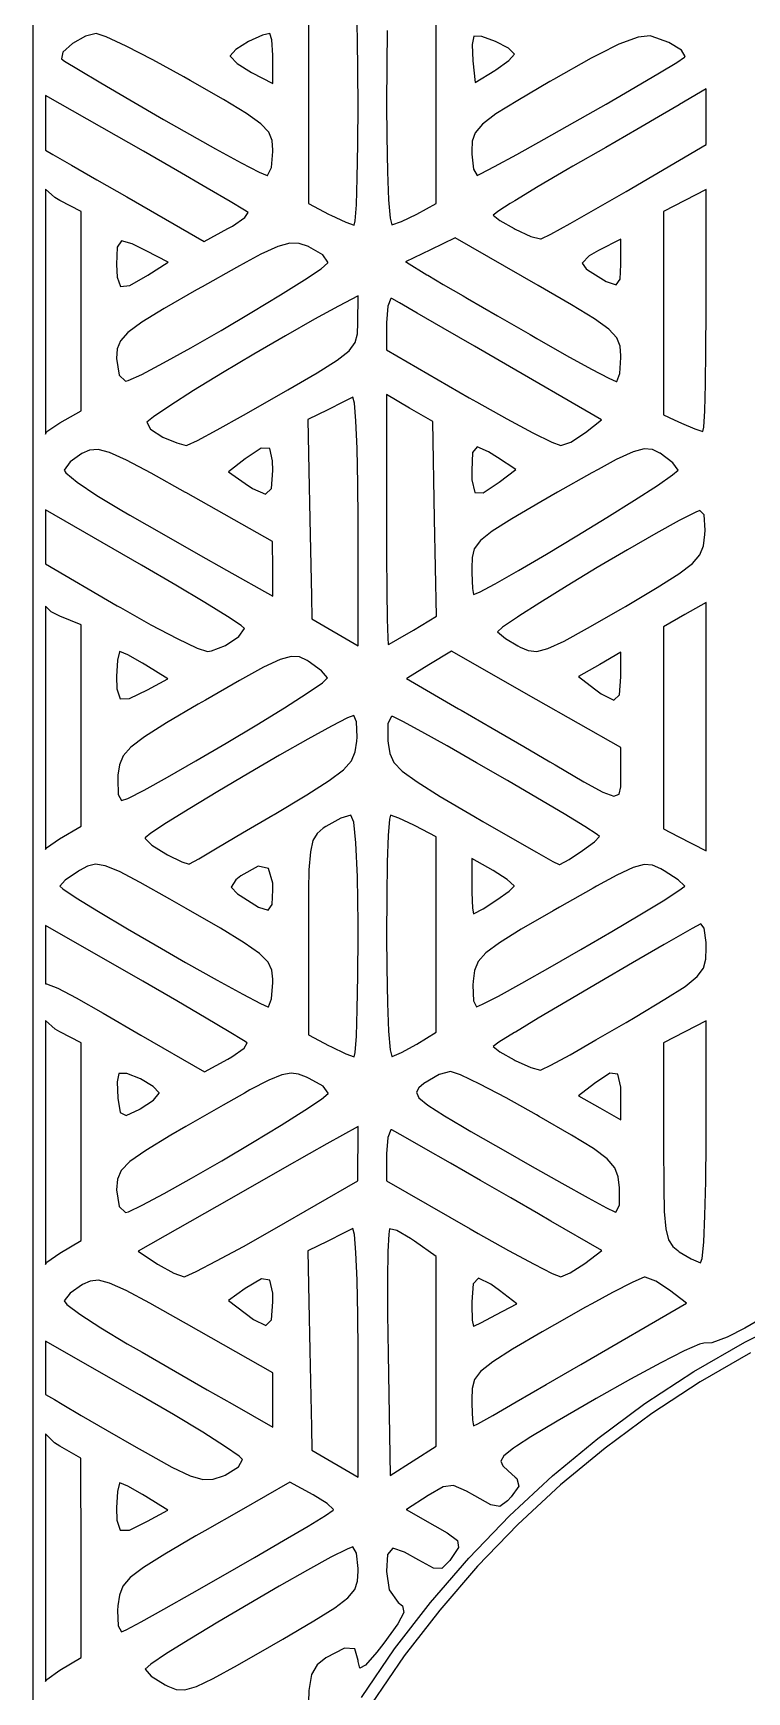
# Model space of a CAD drawing. Extents: x 19 to 403, y -177 to -75.
# Drawn here: x 156.62 to 165.21, y -151.01 to -131.05 of the extents above; entities that cross this region are included whole.
import ezdxf

# ---------------------------------------------------------------- set-up
doc = ezdxf.new("R2010")
doc.units = 0
doc.layers.add('BLACK', color=7, linetype='CONTINUOUS')

msp = doc.modelspace()

# ---------------------------------------------------------------- linework, layer by layer
at = {"layer": 'BLACK', "linetype": 'CONTINUOUS'}
for p, q in [((156.616, -177.009), (156.616, -81.759)), ((159.93, -130.712), (159.93, -133.098)), ((160.521, -131.096), (160.51, -130.756)), ((161.469, -133.097), (161.469, -130.712)), ((157.248, -131.082), (157.088, -131.17)), ((157.374, -131.052), (157.248, -131.082)), ((157.497, -131.092), (157.374, -131.052)), ((157.735, -131.202), (157.497, -131.092)), ((159.21, -131.148), (159.056, -131.244)), ((159.376, -131.071), (159.21, -131.148)), ((159.464, -131.05), (159.376, -131.071)), ((159.489, -131.125), (159.464, -131.05)), ((159.502, -131.31), (159.489, -131.125)), ((160.527, -131.523), (160.521, -131.096)), ((160.88, -131.016), (160.873, -131.428)), ((161.922, -131.081), (161.904, -131.184)), ((161.923, -131.081), (161.922, -131.081)), ((162.018, -131.085), (161.923, -131.081)), ((162.182, -131.145), (162.018, -131.085)), ((162.338, -131.228), (162.182, -131.145)), ((163.9, -131.094), (163.67, -131.18)), ((164.045, -131.08), (163.9, -131.094)), ((164.057, -131.083), (164.045, -131.08)), ((164.27, -131.16), (164.057, -131.083)), ((156.972, -131.275), (156.958, -131.356)), ((156.958, -131.356), (156.995, -131.382)), ((157.088, -131.17), (156.972, -131.275)), ((158.057, -131.367), (157.735, -131.202)), ((159.056, -131.244), (158.989, -131.318)), ((158.989, -131.318), (158.99, -131.324)), ((158.99, -131.324), (159.072, -131.412)), ((159.502, -131.351), (159.502, -131.31)), ((159.502, -131.653), (159.502, -131.351)), ((161.904, -131.184), (161.912, -131.379)), ((162.41, -131.299), (162.338, -131.228)), ((162.345, -131.376), (162.41, -131.3)), ((162.41, -131.3), (162.41, -131.299)), ((163.337, -131.347), (162.881, -131.603)), ((163.43, -131.3), (163.337, -131.347)), ((163.67, -131.18), (163.43, -131.3)), ((164.422, -131.252), (164.27, -131.16)), ((164.367, -131.399), (164.46, -131.337)), ((164.466, -131.328), (164.422, -131.252)), ((164.46, -131.337), (164.466, -131.328)), ((156.995, -131.382), (157.16, -131.484)), ((157.16, -131.484), (157.431, -131.645)), ((158.429, -131.571), (158.057, -131.367)), ((159.072, -131.412), (159.246, -131.52)), ((159.246, -131.52), (159.502, -131.653)), ((160.529, -131.905), (160.527, -131.523)), ((160.873, -131.428), (160.871, -131.905)), ((161.912, -131.379), (161.94, -131.639)), ((161.94, -131.639), (162.175, -131.496)), ((162.175, -131.496), (162.187, -131.488)), ((162.187, -131.488), (162.345, -131.376)), ((163.863, -131.698), (164.158, -131.525)), ((164.158, -131.525), (164.367, -131.399)), ((157.431, -131.645), (157.781, -131.85)), ((158.508, -131.615), (158.429, -131.571)), ((158.909, -131.846), (158.508, -131.615)), ((162.837, -131.629), (162.452, -131.855)), ((162.881, -131.603), (162.837, -131.629)), ((163.514, -131.9), (163.863, -131.698)), ((164.719, -131.717), (164.398, -131.906)), ((164.719, -132.385), (164.719, -131.717)), ((157.944, -132.468), (156.766, -131.796)), ((156.766, -131.796), (156.766, -132.456)), ((157.781, -131.85), (158.185, -132.084)), ((159.185, -132.013), (158.909, -131.846)), ((160.526, -132.382), (160.529, -131.905)), ((160.871, -131.905), (160.873, -132.287)), ((162.452, -131.855), (162.189, -132.019)), ((163.139, -132.113), (163.514, -131.9)), ((164.395, -131.909), (164.193, -132.027)), ((164.398, -131.906), (164.395, -131.909)), ((158.185, -132.084), (158.434, -132.226)), ((159.359, -132.137), (159.185, -132.013)), ((159.454, -132.239), (159.359, -132.137)), ((162.026, -132.142), (161.939, -132.244)), ((162.189, -132.019), (162.026, -132.142)), ((162.77, -132.322), (163.139, -132.113)), ((164.193, -132.027), (163.885, -132.205)), ((158.434, -132.226), (158.811, -132.438)), ((159.494, -132.339), (159.454, -132.239)), ((159.502, -132.456), (159.494, -132.339)), ((160.873, -132.287), (160.882, -132.714)), ((161.903, -132.345), (161.897, -132.467)), ((161.939, -132.244), (161.903, -132.345)), ((162.438, -132.507), (162.77, -132.322)), ((163.885, -132.205), (163.512, -132.421)), ((156.766, -132.456), (156.854, -132.507)), ((156.854, -132.507), (157.076, -132.634)), ((158.355, -132.703), (157.944, -132.468)), ((158.811, -132.438), (159.121, -132.607)), ((159.484, -132.665), (159.502, -132.471)), ((159.502, -132.471), (159.502, -132.456)), ((160.519, -132.793), (160.526, -132.382)), ((161.897, -132.467), (161.897, -132.501)), ((161.897, -132.501), (161.918, -132.684)), ((162.172, -132.652), (162.438, -132.507)), ((163.512, -132.421), (163.116, -132.649)), ((163.757, -132.951), (164.719, -132.385)), ((157.076, -132.634), (157.383, -132.81)), ((158.712, -132.91), (158.355, -132.703)), ((159.121, -132.607), (159.337, -132.719)), ((159.337, -132.719), (159.432, -132.76)), ((159.439, -132.758), (159.484, -132.665)), ((160.882, -132.714), (160.896, -133.052)), ((161.918, -132.684), (161.961, -132.758)), ((161.961, -132.758), (162.004, -132.74)), ((162.004, -132.74), (162.172, -132.652)), ((163.048, -132.688), (162.698, -132.892)), ((163.116, -132.649), (163.048, -132.688)), ((156.877, -133.026), (156.766, -132.922)), ((156.766, -132.922), (156.766, -135.871)), ((157.383, -132.81), (157.743, -133.016)), ((158.99, -133.072), (158.712, -132.91)), ((159.432, -132.76), (159.439, -132.758)), ((160.508, -133.111), (160.519, -132.793)), ((162.698, -132.892), (162.414, -133.063)), ((163.393, -133.162), (163.757, -132.951)), ((164.719, -132.927), (164.463, -133.059)), ((164.719, -134.383), (164.719, -132.927)), ((156.937, -133.059), (156.877, -133.026)), ((157.193, -133.192), (156.937, -133.059)), ((157.743, -133.016), (158.677, -133.552)), ((159.162, -133.175), (158.99, -133.072)), ((159.93, -133.098), (160.182, -133.228)), ((160.494, -133.307), (160.508, -133.111)), ((160.896, -133.052), (160.914, -133.275)), ((161.234, -133.224), (161.469, -133.097)), ((162.36, -133.097), (162.223, -133.183)), ((162.414, -133.063), (162.36, -133.097)), ((164.463, -133.059), (164.206, -133.192)), ((157.193, -135.59), (157.193, -133.192)), ((159.016, -133.369), (159.166, -133.266)), ((159.206, -133.205), (159.162, -133.175)), ((159.166, -133.266), (159.206, -133.205)), ((160.182, -133.228), (160.199, -133.237)), ((160.199, -133.237), (160.381, -133.323)), ((160.381, -133.323), (160.482, -133.359)), ((160.482, -133.359), (160.494, -133.307)), ((160.914, -133.275), (160.935, -133.355)), ((160.935, -133.355), (161.05, -133.315)), ((161.05, -133.315), (161.234, -133.224)), ((162.223, -133.183), (162.153, -133.235)), ((162.153, -133.235), (162.154, -133.238)), ((162.154, -133.238), (162.235, -133.302)), ((162.235, -133.302), (162.406, -133.399)), ((162.851, -133.464), (163.081, -133.339)), ((163.081, -133.339), (163.393, -133.162)), ((164.206, -133.192), (164.206, -135.64)), ((157.678, -133.547), (157.628, -133.623)), ((157.81, -133.582), (157.678, -133.547)), ((158.677, -133.552), (158.962, -133.399)), ((158.962, -133.399), (159.016, -133.369)), ((160.935, -133.355), (160.935, -133.355)), ((161.699, -133.511), (161.399, -133.654)), ((162.696, -134.083), (161.699, -133.511)), ((162.406, -133.399), (162.42, -133.406)), ((162.42, -133.406), (162.61, -133.492)), ((162.61, -133.492), (162.726, -133.523)), ((162.726, -133.523), (162.733, -133.521)), ((162.733, -133.521), (162.851, -133.464)), ((163.693, -133.525), (163.424, -133.664)), ((163.693, -133.83), (163.693, -133.525)), ((157.628, -133.623), (157.621, -133.829)), ((157.978, -133.666), (157.81, -133.582)), ((158.24, -133.802), (157.978, -133.666)), ((159.358, -133.707), (159.182, -133.802)), ((159.563, -133.614), (159.358, -133.707)), ((159.707, -133.575), (159.563, -133.614)), ((159.82, -133.579), (159.707, -133.575)), ((159.93, -133.615), (159.82, -133.579)), ((159.937, -133.618), (159.93, -133.615)), ((160.104, -133.714), (159.937, -133.618)), ((160.166, -133.804), (160.104, -133.714)), ((161.399, -133.654), (161.099, -133.797)), ((163.31, -133.728), (163.226, -133.813)), ((163.424, -133.664), (163.31, -133.728)), ((157.621, -133.829), (157.626, -133.985)), ((157.995, -133.959), (158.24, -133.802)), ((159.064, -133.865), (158.651, -134.098)), ((159.182, -133.802), (159.064, -133.865)), ((159.883, -134.016), (160.083, -133.881)), ((160.083, -133.881), (160.164, -133.81)), ((160.164, -133.81), (160.166, -133.804)), ((161.099, -133.797), (161.111, -133.804)), ((161.111, -133.804), (161.357, -133.954)), ((163.226, -133.813), (163.274, -133.883)), ((163.274, -133.883), (163.29, -133.894)), ((163.29, -133.894), (163.516, -134.037)), ((163.684, -134.009), (163.693, -133.83)), ((157.626, -133.985), (157.667, -134.097)), ((157.667, -134.097), (157.779, -134.085)), ((157.779, -134.085), (157.995, -133.959)), ((158.583, -134.136), (158.192, -134.361)), ((158.651, -134.098), (158.583, -134.136)), ((159.596, -134.197), (159.883, -134.016)), ((161.357, -133.954), (161.369, -133.961)), ((161.369, -133.961), (161.554, -134.07)), ((161.554, -134.07), (161.793, -134.209)), ((163.098, -134.316), (162.696, -134.083)), ((163.516, -134.037), (163.636, -134.076)), ((163.636, -134.076), (163.684, -134.009)), ((159.251, -134.406), (159.596, -134.197)), ((160.293, -134.332), (160.005, -134.489)), ((160.529, -134.209), (160.293, -134.332)), ((160.527, -134.532), (160.529, -134.209)), ((160.885, -134.333), (160.871, -134.531)), ((160.921, -134.24), (160.885, -134.333)), ((160.935, -134.24), (160.921, -134.24)), ((161.027, -134.293), (160.935, -134.24)), ((161.241, -134.416), (161.027, -134.293)), ((161.793, -134.209), (161.846, -134.24)), ((161.846, -134.24), (162.207, -134.449)), ((163.374, -134.485), (163.098, -134.316)), ((157.925, -134.525), (157.757, -134.648)), ((158.192, -134.361), (157.925, -134.525)), ((158.88, -134.624), (159.251, -134.406)), ((160.005, -134.489), (159.653, -134.688)), ((160.523, -134.664), (160.527, -134.532)), ((160.871, -134.531), (160.871, -134.858)), ((161.551, -134.596), (161.241, -134.416)), ((162.207, -134.449), (162.599, -134.675)), ((163.548, -134.61), (163.374, -134.485)), ((164.717, -134.86), (164.719, -134.383)), ((157.666, -134.749), (157.628, -134.847)), ((157.757, -134.648), (157.666, -134.749)), ((158.515, -134.833), (158.88, -134.624)), ((159.653, -134.688), (159.274, -134.91)), ((160.495, -134.769), (160.523, -134.664)), ((161.931, -134.815), (161.551, -134.596)), ((162.599, -134.675), (162.68, -134.722)), ((162.68, -134.722), (163.039, -134.925)), ((163.643, -134.712), (163.548, -134.61)), ((163.684, -134.812), (163.643, -134.712)), ((157.628, -134.847), (157.621, -134.962)), ((158.185, -135.016), (158.515, -134.833)), ((159.274, -134.91), (158.896, -135.136)), ((160.275, -134.983), (160.42, -134.869)), ((160.42, -134.869), (160.495, -134.769)), ((160.871, -134.858), (161.867, -135.434)), ((162.229, -134.987), (161.931, -134.815)), ((163.039, -134.925), (163.338, -135.089)), ((163.679, -135.143), (163.693, -134.948)), ((163.693, -134.929), (163.684, -134.812)), ((163.693, -134.948), (163.693, -134.929)), ((164.711, -135.272), (164.717, -134.86)), ((157.621, -134.962), (157.65, -135.162)), ((157.923, -135.153), (158.185, -135.016)), ((158.896, -135.136), (158.548, -135.349)), ((159.682, -135.341), (160.037, -135.133)), ((160.037, -135.133), (160.275, -134.983)), ((163.459, -135.699), (162.229, -134.987)), ((163.338, -135.089), (163.547, -135.2)), ((163.644, -135.238), (163.679, -135.143)), ((157.65, -135.162), (157.728, -135.236)), ((157.728, -135.236), (157.759, -135.228)), ((157.759, -135.228), (157.923, -135.153)), ((158.548, -135.349), (158.261, -135.53)), ((159.522, -135.432), (159.682, -135.341)), ((163.547, -135.2), (163.638, -135.24)), ((163.638, -135.24), (163.644, -135.238)), ((164.702, -135.59), (164.711, -135.272)), ((158.261, -135.53), (158.064, -135.663)), ((159.15, -135.644), (159.522, -135.432)), ((160.351, -135.485), (160.163, -135.578)), ((160.464, -135.428), (160.351, -135.485)), ((160.485, -135.499), (160.464, -135.428)), ((160.503, -135.714), (160.485, -135.499)), ((161.149, -135.558), (160.871, -135.395)), ((160.871, -135.395), (160.871, -136.9)), ((161.867, -135.434), (161.954, -135.484)), ((161.954, -135.484), (162.321, -135.69)), ((156.782, -135.842), (156.937, -135.736)), ((156.937, -135.736), (157.193, -135.59)), ((158.064, -135.663), (157.985, -135.728)), ((157.985, -135.728), (158.028, -135.812)), ((158.831, -135.82), (159.15, -135.644)), ((160.163, -135.578), (159.925, -135.697)), ((159.925, -135.697), (159.937, -136.309)), ((160.517, -136.047), (160.503, -135.714)), ((161.427, -135.72), (161.149, -135.558)), ((161.45, -136.891), (161.427, -135.72)), ((162.321, -135.69), (162.633, -135.857)), ((163.267, -135.854), (163.459, -135.699)), ((164.206, -135.64), (164.334, -135.699)), ((164.334, -135.699), (164.424, -135.74)), ((164.424, -135.74), (164.583, -135.807)), ((164.691, -135.787), (164.702, -135.59)), ((156.766, -135.871), (156.782, -135.842)), ((158.028, -135.812), (158.178, -135.91)), ((158.178, -135.91), (158.344, -135.977)), ((158.469, -136.007), (158.594, -135.947)), ((158.594, -135.947), (158.831, -135.82)), ((162.633, -135.857), (162.86, -135.969)), ((163.092, -135.968), (163.267, -135.854)), ((164.583, -135.807), (164.68, -135.839)), ((164.68, -135.839), (164.691, -135.787)), ((157.204, -136.106), (157.061, -136.207)), ((157.296, -136.064), (157.204, -136.106)), ((157.398, -136.057), (157.296, -136.064)), ((157.536, -136.094), (157.398, -136.057)), ((157.739, -136.185), (157.536, -136.094)), ((158.344, -135.977), (158.459, -136.009)), ((158.459, -136.009), (158.469, -136.007)), ((159.363, -136.041), (159.17, -136.17)), ((159.464, -136.044), (159.363, -136.041)), ((159.499, -136.192), (159.464, -136.044)), ((160.526, -136.472), (160.517, -136.047)), ((161.907, -136.094), (161.897, -136.309)), ((161.961, -136.025), (161.907, -136.094)), ((162.099, -136.084), (161.961, -136.025)), ((162.207, -136.153), (162.099, -136.084)), ((162.86, -135.969), (162.969, -136.01)), ((162.969, -136.01), (163.092, -135.968)), ((163.839, -136.086), (163.637, -136.179)), ((163.975, -136.049), (163.839, -136.086)), ((164.074, -136.057), (163.975, -136.049)), ((164.163, -136.1), (164.074, -136.057)), ((164.166, -136.101), (164.163, -136.1)), ((164.32, -136.219), (164.166, -136.101)), ((157.061, -136.207), (156.988, -136.305)), ((156.988, -136.305), (157.009, -136.339)), ((157.009, -136.339), (157.146, -136.45)), ((158.035, -136.342), (157.739, -136.185)), ((158.451, -136.574), (158.035, -136.342)), ((159.17, -136.17), (158.967, -136.327)), ((158.967, -136.327), (159.168, -136.468)), ((159.485, -136.528), (159.502, -136.309)), ((159.502, -136.309), (159.499, -136.192)), ((159.937, -136.309), (159.949, -136.897)), ((161.897, -136.309), (161.899, -136.422)), ((162.426, -136.296), (162.207, -136.153)), ((162.226, -136.451), (162.426, -136.296)), ((163.344, -136.337), (162.931, -136.572)), ((163.419, -136.296), (163.344, -136.337)), ((163.637, -136.179), (163.419, -136.296)), ((164.316, -136.363), (164.382, -136.305)), ((164.382, -136.305), (164.32, -136.219)), ((157.146, -136.45), (157.381, -136.609)), ((159.168, -136.468), (159.258, -136.528)), ((159.258, -136.528), (159.414, -136.596)), ((159.414, -136.596), (159.485, -136.528)), ((160.529, -136.909), (160.526, -136.472)), ((161.899, -136.422), (161.935, -136.573)), ((162.034, -136.578), (162.226, -136.451)), ((163.858, -136.666), (164.132, -136.49)), ((164.132, -136.49), (164.316, -136.363)), ((157.381, -136.609), (157.685, -136.792)), ((158.454, -136.576), (158.451, -136.574)), ((159.497, -137.164), (158.454, -136.576)), ((161.935, -136.573), (162.034, -136.578)), ((162.728, -136.688), (162.378, -136.892)), ((162.931, -136.572), (162.728, -136.688)), ((163.525, -136.875), (163.858, -136.666)), ((157.921, -137.45), (156.766, -136.785)), ((156.766, -136.785), (156.766, -137.434)), ((157.685, -136.792), (157.78, -136.847)), ((157.78, -136.847), (158.189, -137.081)), ((159.949, -136.897), (159.967, -137.821)), ((160.529, -138.42), (160.529, -136.909)), ((160.871, -136.9), (160.871, -137.327)), ((161.474, -138.062), (161.45, -136.891)), ((162.378, -136.892), (162.144, -137.041)), ((163.161, -137.098), (163.525, -136.875)), ((164.395, -136.913), (164.112, -137.069)), ((164.594, -136.813), (164.395, -136.913)), ((164.645, -136.792), (164.594, -136.813)), ((164.696, -136.845), (164.645, -136.792)), ((164.707, -137.029), (164.696, -136.845)), ((158.189, -137.081), (158.603, -137.316)), ((162.144, -137.041), (162.001, -137.154)), ((162.796, -137.317), (163.161, -137.098)), ((164.112, -137.069), (163.773, -137.263)), ((164.686, -137.215), (164.703, -137.082)), ((164.703, -137.082), (164.707, -137.029)), ((158.603, -137.316), (158.946, -137.51)), ((159.5, -137.492), (159.497, -137.164)), ((160.871, -137.327), (160.874, -137.758)), ((161.928, -137.252), (161.901, -137.356)), ((162.001, -137.154), (161.928, -137.252)), ((162.46, -137.515), (162.796, -137.317)), ((163.773, -137.263), (163.407, -137.478)), ((164.554, -137.43), (164.644, -137.324)), ((164.644, -137.324), (164.686, -137.215)), ((156.766, -137.434), (157.626, -137.937)), ((158.332, -137.689), (157.921, -137.45)), ((158.946, -137.51), (159.502, -137.821)), ((159.502, -137.821), (159.5, -137.492)), ((161.901, -137.356), (161.897, -137.485)), ((161.897, -137.485), (161.897, -137.543)), ((161.897, -137.543), (161.905, -137.73)), ((162.181, -137.674), (162.46, -137.515)), ((163.407, -137.478), (163.045, -137.697)), ((164.39, -137.555), (164.554, -137.43)), ((158.685, -137.9), (158.332, -137.689)), ((161.905, -137.73), (161.918, -137.804)), ((161.989, -137.776), (162.181, -137.674)), ((163.045, -137.697), (162.715, -137.901)), ((163.747, -137.946), (164.129, -137.72)), ((164.129, -137.72), (164.39, -137.555)), ((156.831, -138.012), (156.766, -137.944)), ((156.766, -137.944), (156.766, -140.871)), ((157.626, -137.937), (157.666, -137.96)), ((158.956, -138.067), (158.685, -137.9)), ((159.967, -137.821), (159.973, -138.096)), ((160.874, -137.758), (160.879, -138.099)), ((161.918, -137.804), (161.989, -137.776)), ((162.715, -137.901), (162.464, -138.062)), ((164.719, -137.899), (164.463, -138.045)), ((164.719, -140.889), (164.719, -137.899)), ((156.937, -138.062), (156.831, -138.012)), ((157.193, -138.169), (156.937, -138.062)), ((157.666, -137.96), (158.032, -138.167)), ((159.121, -138.176), (158.956, -138.067)), ((159.973, -138.096), (160.529, -138.42)), ((160.879, -138.099), (160.885, -138.323)), ((161.194, -138.233), (161.474, -138.062)), ((162.446, -138.074), (162.267, -138.197)), ((162.464, -138.062), (162.446, -138.074)), ((163.292, -138.209), (163.693, -137.977)), ((163.693, -137.977), (163.747, -137.946)), ((164.463, -138.045), (164.207, -138.191)), ((157.193, -140.591), (157.193, -138.169)), ((158.032, -138.167), (158.351, -138.334)), ((158.351, -138.334), (158.59, -138.447)), ((158.934, -138.415), (159.091, -138.309)), ((159.091, -138.309), (159.16, -138.21)), ((159.16, -138.21), (159.121, -138.176)), ((160.885, -138.323), (160.892, -138.404)), ((160.901, -138.401), (161.009, -138.342)), ((161.009, -138.342), (161.194, -138.233)), ((162.267, -138.197), (162.209, -138.253)), ((162.209, -138.253), (162.302, -138.332)), ((162.302, -138.332), (162.453, -138.42)), ((163.009, -138.364), (163.292, -138.209)), ((164.207, -138.191), (164.207, -138.498)), ((157.656, -138.493), (157.631, -138.591)), ((157.661, -138.49), (157.656, -138.493)), ((157.754, -138.53), (157.661, -138.49)), ((157.931, -138.629), (157.754, -138.53)), ((158.59, -138.447), (158.716, -138.487)), ((158.716, -138.487), (158.762, -138.482)), ((158.762, -138.482), (158.934, -138.415)), ((160.892, -138.404), (160.901, -138.401)), ((161.652, -138.485), (161.381, -138.65)), ((162.672, -139.065), (161.652, -138.485)), ((162.453, -138.42), (162.48, -138.436)), ((162.48, -138.436), (162.576, -138.476)), ((162.576, -138.476), (162.68, -138.487)), ((162.68, -138.487), (162.815, -138.453)), ((162.815, -138.453), (163.009, -138.364)), ((163.693, -138.498), (163.438, -138.644)), ((163.693, -138.793), (163.693, -138.498)), ((164.207, -138.498), (164.206, -139.968)), ((157.631, -138.591), (157.621, -138.789)), ((157.971, -138.653), (157.931, -138.629)), ((158.239, -138.816), (157.971, -138.653)), ((159.39, -138.677), (159.137, -138.816)), ((159.589, -138.584), (159.39, -138.677)), ((159.724, -138.547), (159.589, -138.584)), ((159.823, -138.554), (159.724, -138.547)), ((159.914, -138.597), (159.823, -138.554)), ((159.928, -138.605), (159.914, -138.597)), ((160.088, -138.72), (159.928, -138.605)), ((160.161, -138.804), (160.088, -138.72)), ((161.381, -138.65), (161.128, -138.804)), ((163.438, -138.644), (163.182, -138.789)), ((157.621, -138.789), (157.625, -138.936)), ((157.625, -138.936), (157.664, -139.057)), ((157.994, -138.949), (158.239, -138.816)), ((159.1, -138.837), (158.69, -139.073)), ((159.137, -138.816), (159.1, -138.837)), ((159.915, -138.99), (160.098, -138.864)), ((160.098, -138.864), (160.161, -138.804)), ((161.128, -138.804), (161.11, -138.815)), ((161.11, -138.815), (161.739, -139.177)), ((163.182, -138.789), (163.374, -138.937)), ((163.374, -138.937), (163.455, -138.998)), ((163.676, -139.01), (163.693, -138.793)), ((157.664, -139.057), (157.775, -139.056)), ((157.775, -139.056), (157.994, -138.949)), ((158.604, -139.123), (158.221, -139.349)), ((158.69, -139.073), (158.604, -139.123)), ((159.642, -139.165), (159.915, -138.99)), ((163.691, -139.645), (162.672, -139.065)), ((163.455, -138.998), (163.606, -139.074)), ((163.606, -139.074), (163.676, -139.01)), ((159.308, -139.371), (159.642, -139.165)), ((160.403, -139.288), (160.208, -139.388)), ((160.477, -139.26), (160.403, -139.288)), ((160.511, -139.335), (160.477, -139.26)), ((160.516, -139.52), (160.511, -139.335)), ((160.931, -139.271), (160.888, -139.355)), ((160.945, -139.272), (160.931, -139.271)), ((161.066, -139.331), (160.945, -139.272)), ((161.295, -139.454), (161.066, -139.331)), ((161.739, -139.177), (161.769, -139.194)), ((161.769, -139.194), (162.143, -139.411)), ((157.957, -139.514), (157.791, -139.64)), ((158.221, -139.349), (157.957, -139.514)), ((158.942, -139.59), (159.308, -139.371)), ((160.208, -139.388), (159.924, -139.544)), ((160.512, -139.568), (160.516, -139.52)), ((160.887, -139.52), (160.886, -139.562)), ((160.888, -139.355), (160.887, -139.52)), ((161.601, -139.625), (161.295, -139.454)), ((162.143, -139.411), (162.525, -139.633)), ((157.791, -139.64), (157.698, -139.745)), ((158.575, -139.806), (158.942, -139.59)), ((159.582, -139.738), (159.211, -139.954)), ((159.924, -139.544), (159.582, -139.738)), ((160.449, -139.805), (160.494, -139.697)), ((160.494, -139.697), (160.512, -139.568)), ((160.886, -139.562), (160.889, -139.592)), ((160.889, -139.592), (160.909, -139.717)), ((160.909, -139.717), (160.958, -139.823)), ((161.955, -139.827), (161.601, -139.625)), ((162.525, -139.633), (162.838, -139.816)), ((163.692, -139.968), (163.691, -139.645)), ((157.654, -139.851), (157.637, -139.978)), ((157.698, -139.745), (157.654, -139.851)), ((158.235, -140.001), (158.575, -139.806)), ((160.182, -140.042), (160.353, -139.913)), ((160.353, -139.913), (160.449, -139.805)), ((160.958, -139.823), (161.06, -139.93)), ((161.06, -139.93), (161.239, -140.059)), ((162.328, -140.042), (161.955, -139.827)), ((162.838, -139.816), (162.901, -139.854)), ((162.901, -139.854), (163.248, -140.057)), ((157.637, -139.978), (157.634, -140.027)), ((157.634, -140.027), (157.641, -140.21)), ((157.952, -140.157), (158.235, -140.001)), ((159.211, -139.954), (158.841, -140.172)), ((159.911, -140.214), (160.182, -140.042)), ((161.239, -140.059), (161.518, -140.232)), ((162.689, -140.253), (162.328, -140.042)), ((163.248, -140.057), (163.476, -140.181)), ((163.672, -140.207), (163.691, -140.119)), ((163.691, -140.119), (163.692, -139.968)), ((164.206, -139.968), (164.206, -140.624)), ((157.641, -140.21), (157.68, -140.283)), ((157.68, -140.283), (157.755, -140.256)), ((157.755, -140.256), (157.952, -140.157)), ((158.841, -140.172), (158.502, -140.377)), ((159.517, -140.449), (159.911, -140.214)), ((161.518, -140.232), (161.922, -140.469)), ((163.009, -140.443), (162.689, -140.253)), ((163.476, -140.181), (163.608, -140.229)), ((163.608, -140.229), (163.672, -140.207)), ((158.502, -140.377), (158.222, -140.55)), ((159.138, -140.672), (159.502, -140.458)), ((159.502, -140.458), (159.517, -140.449)), ((160.321, -140.495), (160.141, -140.595)), ((160.44, -140.457), (160.321, -140.495)), ((160.476, -140.541), (160.44, -140.457)), ((160.905, -140.508), (160.891, -140.705)), ((160.918, -140.457), (160.905, -140.508)), ((161.019, -140.493), (160.918, -140.457)), ((161.2, -140.579), (161.019, -140.493)), ((161.922, -140.469), (162.032, -140.533)), ((162.032, -140.533), (162.387, -140.738)), ((163.259, -140.595), (163.009, -140.443)), ((156.932, -140.745), (157.193, -140.591)), ((158.033, -140.674), (157.963, -140.733)), ((157.963, -140.733), (157.964, -140.738)), ((157.964, -140.738), (158.043, -140.82)), ((158.222, -140.55), (158.033, -140.674)), ((158.831, -140.852), (159.138, -140.672)), ((160.035, -140.677), (159.985, -140.762)), ((160.11, -140.616), (160.035, -140.677)), ((160.141, -140.595), (160.11, -140.616)), ((160.503, -140.791), (160.476, -140.541)), ((160.891, -140.705), (160.88, -141.022)), ((161.217, -140.587), (161.2, -140.579)), ((161.469, -140.718), (161.217, -140.587)), ((161.469, -143.069), (161.469, -140.718)), ((162.387, -140.738), (162.676, -140.903)), ((163.407, -140.691), (163.259, -140.595)), ((163.374, -140.778), (163.436, -140.715)), ((163.436, -140.715), (163.407, -140.691)), ((164.206, -140.624), (164.383, -140.715)), ((164.383, -140.715), (164.719, -140.889)), ((156.766, -140.871), (156.778, -140.852)), ((156.778, -140.852), (156.932, -140.745)), ((158.043, -140.82), (158.215, -140.925)), ((158.215, -140.925), (158.235, -140.935)), ((158.235, -140.935), (158.408, -141.018)), ((158.609, -140.982), (158.831, -140.852)), ((159.954, -140.898), (159.937, -141.117)), ((159.985, -140.762), (159.954, -140.898)), ((160.521, -141.2), (160.503, -140.791)), ((162.676, -140.903), (162.873, -141.014)), ((163.07, -140.991), (163.23, -140.885)), ((163.23, -140.885), (163.374, -140.778)), ((157.162, -141.131), (157.002, -141.24)), ((157.174, -141.123), (157.162, -141.131)), ((157.272, -141.071), (157.174, -141.123)), ((157.366, -141.049), (157.272, -141.071)), ((157.485, -141.068), (157.366, -141.049)), ((157.655, -141.138), (157.485, -141.068)), ((157.905, -141.269), (157.655, -141.138)), ((158.408, -141.018), (158.493, -141.047)), ((158.493, -141.047), (158.5, -141.044)), ((158.5, -141.044), (158.609, -140.982)), ((159.326, -141.071), (159.118, -141.19)), ((159.449, -141.099), (159.326, -141.071)), ((159.5, -141.278), (159.449, -141.099)), ((159.937, -141.117), (159.933, -141.358)), ((160.88, -141.022), (160.873, -141.434)), ((162.153, -141.124), (161.897, -140.978)), ((161.897, -140.978), (161.897, -141.316)), ((162.325, -141.232), (162.153, -141.124)), ((162.873, -141.014), (162.949, -141.053)), ((162.949, -141.053), (162.958, -141.051)), ((162.958, -141.051), (163.07, -140.991)), ((163.84, -141.089), (163.644, -141.179)), ((163.974, -141.053), (163.84, -141.089)), ((164.075, -141.062), (163.974, -141.053)), ((164.173, -141.106), (164.075, -141.062)), ((164.213, -141.128), (164.173, -141.106)), ((164.381, -141.235), (164.213, -141.128)), ((157.002, -141.24), (156.937, -141.312)), ((156.937, -141.312), (156.973, -141.344)), ((158.263, -141.471), (157.905, -141.269)), ((159.057, -141.238), (159, -141.326)), ((159, -141.326), (159.075, -141.404)), ((159.118, -141.19), (159.057, -141.238)), ((159.502, -141.358), (159.5, -141.278)), ((160.528, -141.762), (160.521, -141.2)), ((161.897, -141.316), (161.897, -141.39)), ((162.408, -141.307), (162.325, -141.232)), ((162.347, -141.374), (162.409, -141.312)), ((162.409, -141.312), (162.408, -141.307)), ((163.358, -141.335), (162.952, -141.565)), ((163.4, -141.312), (163.358, -141.335)), ((163.644, -141.179), (163.4, -141.312)), ((164.46, -141.308), (164.381, -141.235)), ((164.39, -141.367), (164.461, -141.312)), ((164.461, -141.312), (164.46, -141.308)), ((156.973, -141.344), (157.134, -141.452)), ((157.134, -141.452), (157.402, -141.617)), ((158.457, -141.582), (158.263, -141.471)), ((159.075, -141.404), (159.108, -141.426)), ((159.108, -141.426), (159.33, -141.565)), ((159.447, -141.602), (159.494, -141.534)), ((159.494, -141.534), (159.502, -141.358)), ((159.931, -141.447), (159.93, -141.918)), ((159.933, -141.358), (159.931, -141.447)), ((160.873, -141.434), (160.871, -141.911)), ((161.897, -141.39), (161.905, -141.576)), ((162.036, -141.585), (162.201, -141.479)), ((162.201, -141.479), (162.347, -141.374)), ((163.921, -141.658), (164.201, -141.488)), ((164.201, -141.488), (164.39, -141.367)), ((157.402, -141.617), (157.752, -141.826)), ((158.87, -141.82), (158.457, -141.582)), ((159.33, -141.565), (159.447, -141.602)), ((161.905, -141.576), (161.918, -141.646)), ((161.918, -141.646), (162.036, -141.585)), ((162.877, -141.608), (162.493, -141.83)), ((162.952, -141.565), (162.877, -141.608)), ((163.582, -141.86), (163.921, -141.658)), ((157.935, -142.457), (156.766, -141.786)), ((156.766, -141.786), (156.766, -142.487)), ((157.752, -141.826), (158.16, -142.063)), ((159.156, -141.994), (158.87, -141.82)), ((159.93, -141.918), (159.93, -143.104)), ((160.526, -142.388), (160.529, -141.911)), ((160.529, -141.911), (160.528, -141.762)), ((160.871, -141.911), (160.873, -142.293)), ((162.493, -141.83), (162.23, -141.993)), ((163.212, -142.075), (163.582, -141.86)), ((164.552, -141.823), (164.214, -142.015)), ((164.655, -141.765), (164.552, -141.823)), ((164.695, -141.817), (164.655, -141.765)), ((164.718, -141.989), (164.695, -141.817)), ((158.16, -142.063), (158.452, -142.23)), ((159.34, -142.122), (159.156, -141.994)), ((159.444, -142.226), (159.34, -142.122)), ((162.065, -142.116), (161.973, -142.22)), ((162.23, -141.993), (162.065, -142.116)), ((162.842, -142.288), (163.212, -142.075)), ((164.214, -142.015), (163.832, -142.235)), ((164.715, -142.193), (164.719, -142.057)), ((164.719, -142.057), (164.718, -141.989)), ((158.452, -142.23), (158.831, -142.443)), ((159.49, -142.323), (159.444, -142.226)), ((159.502, -142.434), (159.49, -142.323)), ((160.873, -142.293), (160.882, -142.72)), ((161.93, -142.326), (161.913, -142.455)), ((161.973, -142.22), (161.93, -142.326)), ((162.501, -142.48), (162.842, -142.288)), ((163.832, -142.235), (163.434, -142.467)), ((164.612, -142.402), (164.687, -142.301)), ((164.687, -142.301), (164.715, -142.193)), ((156.766, -142.487), (156.778, -142.487)), ((156.778, -142.487), (156.913, -142.54)), ((158.345, -142.693), (157.935, -142.457)), ((158.831, -142.443), (159.139, -142.613)), ((159.487, -142.669), (159.502, -142.473)), ((159.502, -142.473), (159.502, -142.434)), ((160.519, -142.799), (160.526, -142.388)), ((161.913, -142.455), (161.91, -142.506)), ((161.91, -142.506), (161.917, -142.691)), ((162.22, -142.635), (162.501, -142.48)), ((163.434, -142.467), (163.046, -142.695)), ((164.224, -142.674), (164.465, -142.519)), ((164.465, -142.519), (164.612, -142.402)), ((156.913, -142.54), (157.133, -142.656)), ((157.133, -142.656), (157.46, -142.842)), ((158.701, -142.901), (158.345, -142.693)), ((159.139, -142.613), (159.352, -142.725)), ((159.352, -142.725), (159.442, -142.766)), ((159.449, -142.764), (159.487, -142.669)), ((160.882, -142.72), (160.896, -143.059)), ((161.917, -142.691), (161.956, -142.764)), ((161.956, -142.764), (162.027, -142.735)), ((162.027, -142.735), (162.22, -142.635)), ((163.046, -142.695), (162.697, -142.903)), ((163.865, -142.888), (164.224, -142.674)), ((156.88, -143.034), (156.766, -142.928)), ((156.766, -142.928), (156.766, -145.868)), ((157.46, -142.842), (157.914, -143.105)), ((158.978, -143.065), (158.701, -142.901)), ((159.442, -142.766), (159.449, -142.764)), ((160.508, -143.117), (160.519, -142.799)), ((162.697, -142.903), (162.422, -143.069)), ((163.757, -142.952), (163.865, -142.888)), ((164.719, -142.933), (164.206, -143.198)), ((164.719, -144.389), (164.719, -142.933)), ((156.937, -143.065), (156.88, -143.034)), ((157.193, -143.198), (156.937, -143.065)), ((157.914, -143.105), (158.678, -143.546)), ((159.15, -143.169), (158.978, -143.065)), ((159.93, -143.104), (160.182, -143.234)), ((160.494, -143.314), (160.508, -143.117)), ((160.896, -143.059), (160.914, -143.282)), ((161.234, -143.214), (161.469, -143.069)), ((162.413, -143.074), (162.223, -143.192)), ((162.422, -143.069), (162.413, -143.074)), ((163.393, -143.164), (163.757, -142.952)), ((157.193, -145.579), (157.193, -143.198)), ((159.009, -143.366), (159.157, -143.263)), ((159.193, -143.198), (159.15, -143.169)), ((159.157, -143.263), (159.193, -143.198)), ((160.182, -143.234), (160.199, -143.243)), ((160.199, -143.243), (160.381, -143.329)), ((160.381, -143.329), (160.482, -143.365)), ((160.482, -143.365), (160.494, -143.314)), ((160.914, -143.282), (160.935, -143.362)), ((160.937, -143.362), (161.053, -143.316)), ((161.053, -143.316), (161.234, -143.214)), ((162.223, -143.192), (162.153, -143.241)), ((162.153, -143.241), (162.154, -143.244)), ((162.154, -143.244), (162.235, -143.308)), ((162.235, -143.308), (162.406, -143.405)), ((163.081, -143.341), (163.393, -143.164)), ((164.206, -143.198), (164.206, -144.388)), ((158.678, -143.546), (158.959, -143.395)), ((158.959, -143.395), (159.009, -143.366)), ((160.935, -143.362), (160.937, -143.362)), ((162.406, -143.405), (162.42, -143.413)), ((162.42, -143.413), (162.61, -143.497)), ((162.61, -143.497), (162.726, -143.527)), ((162.726, -143.527), (162.733, -143.525)), ((162.733, -143.525), (162.851, -143.467)), ((162.851, -143.467), (163.081, -143.341)), ((157.646, -143.567), (157.628, -143.669)), ((157.628, -143.669), (157.636, -143.863)), ((157.745, -143.569), (157.646, -143.567)), ((157.909, -143.633), (157.745, -143.569)), ((158.063, -143.723), (157.909, -143.633)), ((158.134, -143.802), (158.063, -143.723)), ((159.454, -143.647), (159.227, -143.766)), ((159.61, -143.583), (159.454, -143.647)), ((159.721, -143.562), (159.61, -143.583)), ((159.811, -143.575), (159.721, -143.562)), ((159.908, -143.612), (159.811, -143.575)), ((159.941, -143.626), (159.908, -143.612)), ((160.107, -143.719), (159.941, -143.626)), ((160.168, -143.803), (160.107, -143.719)), ((161.321, -143.687), (161.259, -143.74)), ((161.506, -143.578), (161.321, -143.687)), ((161.64, -143.542), (161.506, -143.578)), ((161.76, -143.583), (161.64, -143.542)), ((161.995, -143.696), (161.76, -143.583)), ((162.311, -143.861), (161.995, -143.696)), ((163.374, -143.687), (163.182, -143.835)), ((163.561, -143.563), (163.374, -143.687)), ((163.658, -143.574), (163.561, -143.563)), ((163.691, -143.733), (163.658, -143.574)), ((163.693, -143.831), (163.691, -143.733)), ((157.636, -143.863), (157.636, -143.864)), ((157.636, -143.864), (157.665, -144.037)), ((157.903, -143.994), (158.066, -143.887)), ((158.066, -143.887), (158.134, -143.803)), ((158.134, -143.803), (158.134, -143.802)), ((159.161, -143.803), (158.902, -143.949)), ((159.227, -143.766), (159.161, -143.803)), ((159.888, -144.01), (160.087, -143.877)), ((160.087, -143.877), (160.167, -143.807)), ((160.167, -143.807), (160.168, -143.803)), ((161.259, -143.74), (161.23, -143.794)), ((161.23, -143.794), (161.234, -143.803)), ((161.234, -143.803), (161.261, -143.859)), ((161.261, -143.859), (161.368, -143.949)), ((162.675, -144.064), (162.311, -143.861)), ((163.182, -143.835), (163.438, -143.981)), ((163.693, -144.126), (163.693, -143.831)), ((157.665, -144.037), (157.734, -144.072)), ((157.734, -144.072), (157.899, -143.996)), ((157.899, -143.996), (157.903, -143.994)), ((158.902, -143.949), (158.455, -144.207)), ((159.602, -144.19), (159.888, -144.01)), ((161.368, -143.949), (161.57, -144.079)), ((161.57, -144.079), (161.785, -144.205)), ((162.709, -144.084), (162.675, -144.064)), ((163.098, -144.308), (162.709, -144.084)), ((163.438, -143.981), (163.693, -144.126)), ((158.275, -144.311), (157.971, -144.493)), ((158.455, -144.207), (158.275, -144.311)), ((159.258, -144.399), (159.602, -144.19)), ((160.529, -144.205), (160.151, -144.416)), ((160.527, -144.861), (160.529, -144.205)), ((160.921, -144.245), (160.885, -144.338)), ((160.935, -144.245), (160.921, -144.245)), ((161.07, -144.322), (160.935, -144.245)), ((161.318, -144.463), (161.07, -144.322)), ((161.785, -144.205), (161.885, -144.264)), ((161.885, -144.264), (162.331, -144.519)), ((163.363, -144.472), (163.098, -144.308)), ((157.971, -144.493), (157.779, -144.626)), ((158.888, -144.618), (159.258, -144.399)), ((160.151, -144.416), (159.938, -144.536)), ((160.885, -144.338), (160.871, -144.536)), ((161.641, -144.648), (161.318, -144.463)), ((162.331, -144.519), (162.598, -144.671)), ((163.528, -144.595), (163.363, -144.472)), ((164.206, -144.388), (164.206, -144.456)), ((164.206, -144.456), (164.208, -144.911)), ((164.715, -144.866), (164.719, -144.389)), ((157.779, -144.626), (157.674, -144.734)), ((158.522, -144.828), (158.888, -144.618)), ((159.614, -144.72), (159.228, -144.939)), ((159.938, -144.536), (159.614, -144.72)), ((160.871, -144.536), (160.871, -144.861)), ((162.003, -144.855), (161.641, -144.648)), ((162.598, -144.671), (162.981, -144.886)), ((163.619, -144.701), (163.528, -144.595)), ((163.66, -144.812), (163.619, -144.701)), ((157.63, -144.839), (157.621, -144.966)), ((157.674, -144.734), (157.63, -144.839)), ((158.192, -145.013), (158.522, -144.828)), ((159.523, -145.436), (160.527, -144.861)), ((160.871, -144.861), (161.878, -145.439)), ((162.368, -145.065), (162.003, -144.855)), ((162.981, -144.886), (163.297, -145.062)), ((163.677, -144.944), (163.66, -144.812)), ((164.208, -144.911), (164.209, -144.944)), ((164.705, -145.278), (164.715, -144.866)), ((157.621, -144.966), (157.65, -145.168)), ((157.929, -145.153), (158.192, -145.013)), ((159.228, -144.939), (158.827, -145.167)), ((162.7, -145.256), (162.368, -145.065)), ((163.297, -145.062), (163.518, -145.183)), ((163.675, -145.151), (163.677, -144.944)), ((164.209, -144.944), (164.216, -145.229)), ((157.65, -145.168), (157.728, -145.241)), ((157.728, -145.241), (157.763, -145.231)), ((157.763, -145.231), (157.929, -145.153)), ((158.827, -145.167), (157.881, -145.707)), ((162.85, -145.343), (162.7, -145.256)), ((163.518, -145.183), (163.618, -145.234)), ((163.618, -145.234), (163.632, -145.235)), ((163.632, -145.235), (163.675, -145.151)), ((164.216, -145.229), (164.235, -145.438)), ((164.69, -145.596), (164.705, -145.278)), ((159.148, -145.648), (159.523, -145.436)), ((160.351, -145.491), (160.163, -145.584)), ((160.464, -145.434), (160.351, -145.491)), ((160.485, -145.505), (160.464, -145.434)), ((160.503, -145.72), (160.485, -145.505)), ((160.897, -145.501), (160.888, -145.71)), ((160.906, -145.438), (160.897, -145.501)), ((160.994, -145.457), (160.906, -145.438)), ((161.161, -145.553), (160.994, -145.457)), ((161.878, -145.439), (161.975, -145.494)), ((161.975, -145.494), (162.341, -145.699)), ((163.462, -145.696), (162.85, -145.343)), ((164.235, -145.438), (164.268, -145.568)), ((156.937, -145.73), (157.193, -145.579)), ((157.881, -145.707), (158.114, -145.861)), ((158.823, -145.824), (159.148, -145.648)), ((160.163, -145.584), (159.925, -145.703)), ((159.925, -145.703), (159.937, -146.315)), ((160.517, -146.053), (160.503, -145.72)), ((160.888, -145.71), (160.884, -146.039)), ((161.208, -145.585), (161.161, -145.553)), ((161.469, -145.771), (161.208, -145.585)), ((162.341, -145.699), (162.648, -145.864)), ((163.257, -145.854), (163.462, -145.696)), ((164.268, -145.568), (164.32, -145.65)), ((164.32, -145.65), (164.377, -145.696)), ((164.377, -145.696), (164.396, -145.712)), ((164.396, -145.712), (164.54, -145.8)), ((164.67, -145.793), (164.69, -145.596)), ((156.766, -145.868), (156.782, -145.84)), ((156.782, -145.84), (156.937, -145.73)), ((158.114, -145.861), (158.122, -145.866)), ((158.122, -145.866), (158.308, -145.971)), ((158.579, -145.951), (158.823, -145.824)), ((161.469, -148.052), (161.469, -145.771)), ((162.648, -145.864), (162.867, -145.974)), ((163.084, -145.968), (163.257, -145.854)), ((164.54, -145.8), (164.653, -145.845)), ((164.653, -145.845), (164.67, -145.793)), ((157.209, -146.109), (157.061, -146.212)), ((157.302, -146.066), (157.209, -146.109)), ((157.402, -146.056), (157.302, -146.066)), ((157.537, -146.09), (157.402, -146.056)), ((157.734, -146.179), (157.537, -146.09)), ((158.308, -145.971), (158.433, -146.013)), ((158.433, -146.013), (158.446, -146.01)), ((158.446, -146.01), (158.579, -145.951)), ((159.364, -146.04), (159.168, -146.157)), ((159.465, -146.053), (159.364, -146.04)), ((159.5, -146.211), (159.465, -146.053)), ((160.526, -146.478), (160.517, -146.053)), ((160.884, -146.039), (160.884, -146.459)), ((161.913, -146.099), (161.897, -146.315)), ((161.98, -146.032), (161.913, -146.099)), ((162.127, -146.102), (161.98, -146.032)), ((162.232, -146.179), (162.127, -146.102)), ((162.867, -145.974), (162.968, -146.014)), ((162.968, -146.014), (163.084, -145.968)), ((163.837, -146.078), (163.592, -146.203)), ((163.972, -146.02), (163.837, -146.078)), ((163.984, -146.018), (163.972, -146.02)), ((164.114, -146.067), (163.984, -146.018)), ((164.28, -146.175), (164.114, -146.067)), ((157.061, -146.212), (156.988, -146.303)), ((156.988, -146.303), (157.023, -146.348)), ((158.021, -146.332), (157.734, -146.179)), ((159.168, -146.157), (158.967, -146.298)), ((158.967, -146.298), (159.17, -146.454)), ((159.486, -146.532), (159.502, -146.315)), ((159.502, -146.315), (159.5, -146.211)), ((159.937, -146.315), (159.949, -146.903)), ((161.897, -146.315), (161.897, -146.355)), ((162.439, -146.338), (162.232, -146.179)), ((163.592, -146.203), (163.345, -146.338)), ((164.482, -146.33), (164.28, -146.175)), ((157.023, -146.348), (157.179, -146.466)), ((157.179, -146.466), (157.431, -146.63)), ((158.427, -146.56), (158.021, -146.332)), ((159.17, -146.454), (159.271, -146.528)), ((159.271, -146.528), (159.418, -146.599)), ((160.529, -146.915), (160.526, -146.478)), ((160.884, -146.459), (160.89, -146.941)), ((161.897, -146.355), (161.904, -146.538)), ((162.014, -146.565), (162.189, -146.473)), ((162.189, -146.473), (162.439, -146.338)), ((163.268, -146.379), (162.893, -146.592)), ((163.211, -147.069), (164.482, -146.33)), ((163.345, -146.338), (163.268, -146.379)), ((165.185, -146.801), (165.815, -146.483)), ((165.385, -146.516), (165.187, -146.634)), ((157.431, -146.63), (157.749, -146.82)), ((158.461, -146.579), (158.427, -146.56)), ((159.501, -147.17), (158.461, -146.579)), ((159.418, -146.599), (159.486, -146.532)), ((161.904, -146.538), (161.918, -146.611)), ((161.918, -146.611), (161.921, -146.61)), ((161.921, -146.61), (162.014, -146.565)), ((162.745, -146.678), (162.388, -146.886)), ((162.893, -146.592), (162.745, -146.678)), ((165.187, -146.634), (164.971, -146.742)), ((157.895, -147.434), (156.766, -146.79)), ((156.766, -146.79), (156.766, -147.43)), ((157.749, -146.82), (157.928, -146.923)), ((157.928, -146.923), (158.331, -147.155)), ((159.949, -146.903), (159.967, -147.824)), ((160.529, -148.426), (160.529, -146.915)), ((162.388, -146.886), (162.149, -147.038)), ((164.456, -146.906), (164.172, -147.051)), ((164.638, -146.825), (164.456, -146.906)), ((164.573, -147.155), (165.185, -146.801)), ((164.691, -146.814), (164.638, -146.825)), ((164.789, -146.811), (164.691, -146.814)), ((164.971, -146.742), (164.789, -146.811)), ((160.89, -146.941), (160.913, -148.404)), ((162.149, -147.038), (162.004, -147.153)), ((162.794, -147.311), (163.211, -147.069)), ((164.172, -147.051), (163.81, -147.247)), ((165.254, -146.929), (164.649, -147.278)), ((158.331, -147.155), (158.713, -147.374)), ((159.502, -147.497), (159.501, -147.17)), ((161.929, -147.252), (161.901, -147.358)), ((162.004, -147.153), (161.929, -147.252)), ((162.432, -147.52), (162.794, -147.311)), ((163.81, -147.247), (163.396, -147.481)), ((163.982, -147.541), (164.573, -147.155)), ((164.649, -147.278), (164.065, -147.661)), ((156.766, -147.43), (156.872, -147.49)), ((156.872, -147.49), (156.964, -147.547)), ((158.305, -147.672), (157.895, -147.434)), ((158.713, -147.374), (159.011, -147.544)), ((159.502, -147.824), (159.502, -147.497)), ((161.901, -147.358), (161.897, -147.49)), ((161.897, -147.49), (161.897, -147.549)), ((162.15, -147.682), (162.432, -147.52)), ((163.377, -147.491), (162.927, -147.751)), ((163.396, -147.481), (163.377, -147.491)), ((156.964, -147.547), (157.196, -147.685)), ((157.196, -147.685), (157.507, -147.866)), ((158.659, -147.886), (158.305, -147.672)), ((159.011, -147.544), (159.502, -147.824)), ((161.897, -147.549), (161.905, -147.736)), ((161.971, -147.783), (162.15, -147.682)), ((163.414, -147.961), (163.982, -147.541)), ((164.065, -147.661), (163.503, -148.075)), ((156.874, -148.013), (156.766, -147.903)), ((156.766, -147.903), (156.766, -150.886)), ((157.507, -147.866), (157.857, -148.066)), ((158.932, -148.059), (158.659, -147.886)), ((159.967, -147.824), (159.973, -148.102)), ((161.905, -147.736), (161.918, -147.81)), ((161.918, -147.81), (161.971, -147.783)), ((162.927, -147.751), (162.607, -147.941)), ((156.936, -148.051), (156.874, -148.013)), ((157.192, -148.197), (156.936, -148.051)), ((157.857, -148.066), (157.963, -148.126)), ((159.098, -148.175), (158.932, -148.059)), ((159.973, -148.102), (160.529, -148.426)), ((161.191, -148.228), (161.469, -148.052)), ((162.399, -148.075), (162.285, -148.168)), ((162.435, -148.052), (162.399, -148.075)), ((162.607, -147.941), (162.435, -148.052)), ((162.869, -148.411), (163.414, -147.961)), ((163.503, -148.075), (162.965, -148.52)), ((157.193, -149.397), (157.192, -148.197)), ((157.963, -148.126), (158.286, -148.305)), ((158.286, -148.305), (158.507, -148.411)), ((158.928, -148.4), (159.088, -148.302)), ((159.088, -148.302), (159.137, -148.214)), ((159.137, -148.214), (159.098, -148.175)), ((160.913, -148.404), (161.191, -148.228)), ((162.285, -148.168), (162.249, -148.235)), ((162.249, -148.235), (162.271, -148.29)), ((162.271, -148.29), (162.334, -148.348)), ((157.656, -148.499), (157.631, -148.597)), ((157.661, -148.496), (157.656, -148.499)), ((157.754, -148.536), (157.661, -148.496)), ((158.507, -148.411), (158.661, -148.456)), ((158.661, -148.456), (158.782, -148.451)), ((158.782, -148.451), (158.908, -148.409)), ((158.908, -148.409), (158.928, -148.4)), ((159.706, -148.487), (159.12, -148.822)), ((159.986, -148.637), (159.706, -148.487)), ((162.334, -148.348), (162.421, -148.426)), ((162.351, -148.891), (162.869, -148.411)), ((162.421, -148.426), (162.44, -148.443)), ((162.44, -148.443), (162.466, -148.536)), ((162.965, -148.52), (162.453, -148.994)), ((157.631, -148.597), (157.621, -148.795)), ((157.931, -148.635), (157.754, -148.536)), ((157.971, -148.659), (157.931, -148.635)), ((158.239, -148.822), (157.971, -148.659)), ((160.157, -148.743), (159.986, -148.637)), ((161.374, -148.648), (161.11, -148.815)), ((161.552, -148.544), (161.374, -148.648)), ((161.679, -148.526), (161.552, -148.544)), ((161.835, -148.595), (161.679, -148.526)), ((161.933, -148.652), (161.835, -148.595)), ((162.125, -148.758), (161.933, -148.652)), ((162.328, -148.71), (162.235, -148.777)), ((162.372, -148.662), (162.328, -148.71)), ((162.466, -148.536), (162.372, -148.662)), ((157.621, -148.795), (157.625, -148.942)), ((157.994, -148.955), (158.239, -148.822)), ((159.12, -148.822), (158.685, -149.072)), ((159.928, -149.014), (160.136, -148.887)), ((160.136, -148.887), (160.229, -148.824)), ((160.231, -148.815), (160.157, -148.743)), ((160.229, -148.824), (160.231, -148.815)), ((161.11, -148.815), (161.108, -148.816)), ((161.108, -148.816), (161.454, -149.011)), ((161.86, -149.399), (162.351, -148.891)), ((162.235, -148.777), (162.125, -148.758)), ((157.625, -148.942), (157.664, -149.063)), ((157.664, -149.063), (157.775, -149.062)), ((157.775, -149.062), (157.994, -148.955)), ((158.685, -149.072), (158.576, -149.134)), ((159.632, -149.188), (159.928, -149.014)), ((161.454, -149.011), (161.601, -149.095)), ((161.601, -149.095), (161.724, -149.19)), ((162.453, -148.994), (161.968, -149.497)), ((158.576, -149.134), (158.2, -149.353)), ((159.281, -149.393), (159.632, -149.188)), ((160.395, -149.292), (160.202, -149.39)), ((160.466, -149.266), (160.395, -149.292)), ((160.508, -149.341), (160.466, -149.266)), ((160.945, -149.281), (160.884, -149.355)), ((161.089, -149.327), (160.945, -149.281)), ((161.736, -149.274), (161.658, -149.394)), ((161.724, -149.19), (161.736, -149.274)), ((157.193, -150.597), (157.193, -149.397)), ((157.944, -149.513), (157.783, -149.634)), ((158.2, -149.353), (157.944, -149.513)), ((158.904, -149.61), (159.281, -149.393)), ((160.202, -149.39), (159.92, -149.545)), ((160.528, -149.525), (160.508, -149.341)), ((160.884, -149.355), (160.871, -149.559)), ((161.258, -149.424), (161.089, -149.327)), ((161.435, -149.523), (161.258, -149.424)), ((161.399, -149.933), (161.86, -149.399)), ((161.968, -149.497), (161.511, -150.025)), ((161.632, -149.429), (161.536, -149.527)), ((161.658, -149.394), (161.632, -149.429)), ((157.783, -149.634), (157.694, -149.738)), ((158.53, -149.823), (158.904, -149.61)), ((159.92, -149.545), (159.579, -149.738)), ((160.489, -149.779), (160.523, -149.679)), ((160.523, -149.679), (160.529, -149.559)), ((160.529, -149.559), (160.528, -149.525)), ((160.871, -149.559), (160.871, -149.561)), ((160.871, -149.561), (160.902, -149.782)), ((161.536, -149.527), (161.435, -149.523)), ((157.654, -149.845), (157.637, -149.975)), ((157.694, -149.738), (157.654, -149.845)), ((158.191, -150.015), (158.53, -149.823)), ((159.579, -149.738), (159.209, -149.953)), ((160.249, -149.998), (160.406, -149.879)), ((160.406, -149.879), (160.489, -149.779)), ((160.902, -149.782), (161.011, -149.935)), ((157.637, -149.975), (157.633, -150.032)), ((157.633, -150.032), (157.641, -150.216)), ((157.916, -150.167), (158.191, -150.015)), ((159.209, -149.953), (158.84, -150.171)), ((159.996, -150.157), (160.249, -149.998)), ((160.968, -150.493), (161.399, -149.933)), ((161.079, -150.054), (161.009, -150.19)), ((161.011, -149.935), (161.065, -149.975)), ((161.065, -149.975), (161.079, -150.054)), ((161.511, -150.025), (161.085, -150.578)), ((157.641, -150.216), (157.68, -150.288)), ((157.68, -150.288), (157.735, -150.263)), ((157.735, -150.263), (157.916, -150.167)), ((158.84, -150.171), (158.501, -150.376)), ((159.624, -150.375), (159.996, -150.157)), ((161.009, -150.19), (160.84, -150.422)), ((158.501, -150.376), (158.222, -150.55)), ((159.077, -150.69), (159.49, -150.453)), ((159.49, -150.453), (159.624, -150.375)), ((160.364, -150.483), (160.141, -150.601)), ((160.488, -150.493), (160.364, -150.483)), ((160.528, -150.633), (160.488, -150.493)), ((160.569, -151.076), (160.968, -150.493)), ((160.84, -150.422), (160.754, -150.532)), ((156.937, -150.749), (157.193, -150.597)), ((158.033, -150.675), (157.963, -150.735)), ((158.222, -150.55), (158.033, -150.675)), ((158.784, -150.85), (159.077, -150.69)), ((160.036, -150.684), (159.967, -150.802)), ((160.141, -150.601), (160.036, -150.684)), ((160.529, -150.646), (160.528, -150.633)), ((160.548, -150.723), (160.529, -150.646)), ((160.617, -150.689), (160.548, -150.723)), ((160.754, -150.532), (160.617, -150.689)), ((161.085, -150.578), (160.691, -151.154)), ((156.766, -150.886), (156.779, -150.862)), ((156.779, -150.862), (156.937, -150.749)), ((157.963, -150.735), (157.963, -150.738)), ((157.963, -150.738), (158.038, -150.821)), ((158.038, -150.821), (158.207, -150.927)), ((158.582, -150.946), (158.784, -150.85)), ((159.967, -150.802), (159.935, -150.993)), ((158.207, -150.927), (158.239, -150.943)), ((158.239, -150.943), (158.338, -150.981)), ((158.338, -150.981), (158.443, -150.986)), ((158.443, -150.986), (158.582, -150.946)), ((159.935, -150.993), (159.927, -151.272))]:
    msp.add_line(p, q, dxfattribs=at)

doc.saveas('drawing.dxf')
